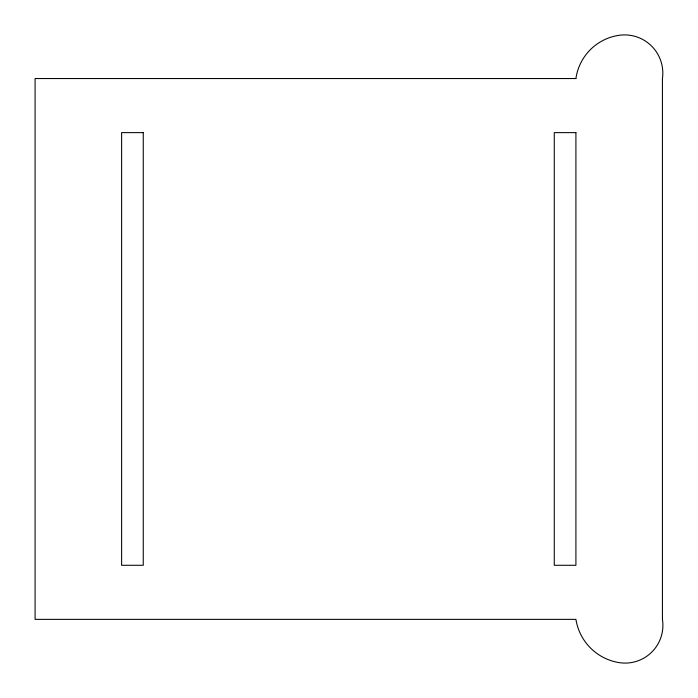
<?xml version="1.0" encoding="UTF-8"?>
<svg xmlns="http://www.w3.org/2000/svg" width="698" height="698" viewBox="0 0 698 698"><rect width="100%" height="100%" fill="white"/><g stroke="black" fill="none" stroke-linecap="round" stroke-linejoin="round"><path stroke-width="1.05" d="M575.911 78.542L35.092 78.542L35.092 619.362L575.911 619.362A52.088 52.088 0 0 0 619.178 662.629A37.797 37.797 0 0 0 662.437 619.362L662.437 78.542A38.242 38.242 0 0 0 619.178 35.284A50.989 50.989 0 0 0 575.911 78.542M143.256 132.629L121.618 132.629L121.618 565.284L143.256 565.284L143.256 132.629M575.911 132.629L554.273 132.629L554.273 565.284L575.911 565.284L575.911 132.629"/></g></svg>
